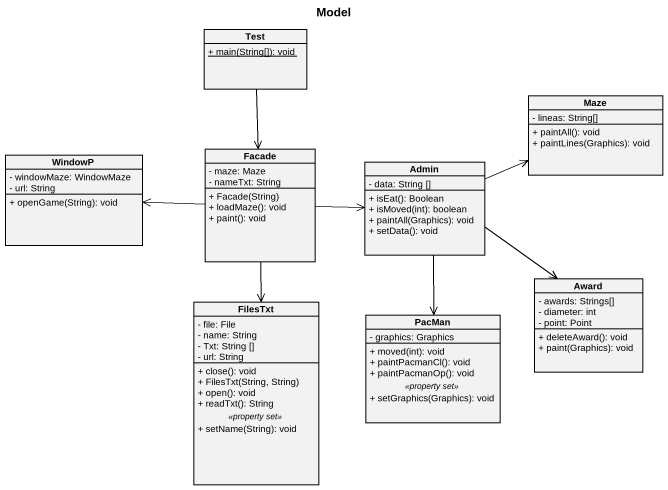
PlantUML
@startuml
title Model
hide circle
hide empty members
skinparam classAttributeIconSize 0
class Test {
  {static} + main(String[]): void
}
class Maze {
  - lineas: String[]
  + paintAll(): void
  + paintLines(Graphics): void
}
class Facade {
  - maze: Maze
  - nameTxt: String
  + Facade(String)
  + loadMaze(): void
  + paint(): void
}
class WindowP {
  - windowMaze: WindowMaze
  - url: String
  + openGame(String): void
}
class Admin {
  - data: String []
  + isEat(): Boolean
  + isMoved(int): boolean
  + paintAll(Graphics): void
  + setData(): void
}
class FilesTxt {
  - file: File
  - name: String
  - Txt: String []
  - url: String
  --
  + close(): void
  + FilesTxt(String, String)
  + open(): void
  + readTxt(): String
  .. <<property set>> ..
  + setName(String): void
}
class Award {
  - awards: Strings[]
  - diameter: int
  - point: Point
  + deleteAward(): void
  + paint(Graphics): void
}
class PacMan {
  - graphics: Graphics
  --
  + moved(int): void
  + paintPacmanCl(): void
  + paintPacmanOp(): void
  .. <<property set>> ..
  + setGraphics(Graphics): void
}
Test --> Facade
Facade -left-> WindowP
Facade -right-> Admin
Facade --> FilesTxt
Admin -right-> Maze
Admin --> Award
Admin --> PacMan
@enduml
